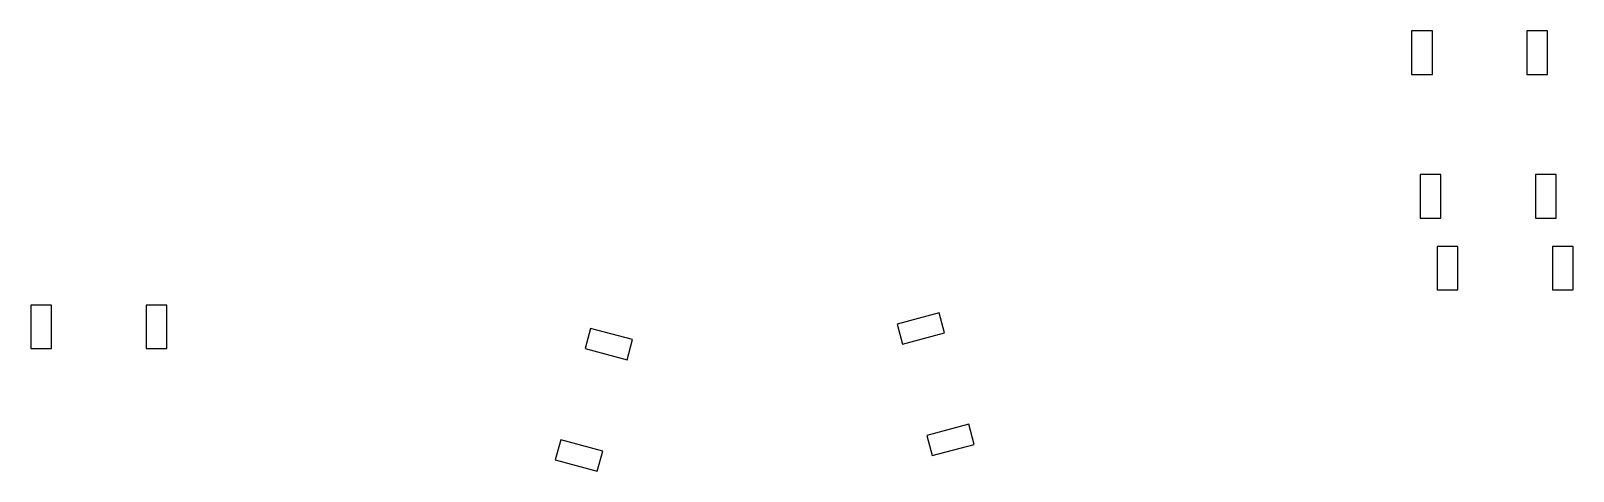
# Model space of a CAD drawing. Header units: millimetres. Extents: x -10 to 398, y -38 to 78.
import ezdxf

# ---------------------------------------------------------------- set-up
doc = ezdxf.new("R2010")
doc.units = ezdxf.units.MM

msp = doc.modelspace()

# ---------------------------------------------------------------- linework, layer by layer
at = {"linetype": 'CONTINUOUS'}
for p, q in [((360.5, 78.25), (355, 78.25)), ((355, 78.25), (355, 66.75)), ((360.5, 66.75), (360.5, 78.25)), ((391, 78.25), (385.5, 78.25)), ((385.5, 78.25), (385.5, 66.75)), ((391, 66.75), (391, 78.25)), ((355, 66.75), (360.5, 66.75)), ((385.5, 66.75), (391, 66.75)), ((362.75, 40.25), (357.25, 40.25)), ((357.25, 40.25), (357.25, 28.75)), ((362.75, 28.75), (362.75, 40.25)), ((393.25, 40.25), (387.75, 40.25)), ((387.75, 40.25), (387.75, 28.75)), ((393.25, 28.75), (393.25, 40.25)), ((357.25, 28.75), (362.75, 28.75)), ((387.75, 28.75), (393.25, 28.75)), ((367.25, 21.25), (361.75, 21.25)), ((361.75, 21.25), (361.75, 9.75)), ((367.25, 9.75), (367.25, 21.25)), ((397.75, 21.25), (392.25, 21.25)), ((392.25, 21.25), (392.25, 9.75)), ((397.75, 9.75), (397.75, 21.25)), ((361.75, 9.75), (367.25, 9.75)), ((392.25, 9.75), (397.75, 9.75)), ((-4.75, 5.75), (-10.25, 5.75)), ((-10.25, 5.75), (-10.25, -5.75)), ((-4.75, -5.75), (-4.75, 5.75)), ((25.75, 5.75), (20.25, 5.75)), ((20.25, 5.75), (20.25, -5.75)), ((25.75, -5.75), (25.75, 5.75)), ((230, 3.67), (218.89, 0.7)), ((218.89, 0.7), (220.31, -4.61)), ((231.42, -1.64), (230, 3.67)), ((137.8, -0.43), (136.38, -5.74)), ((148.91, -3.4), (137.8, -0.43)), ((147.49, -8.71), (148.91, -3.4)), ((220.31, -4.61), (231.42, -1.64)), ((-10.25, -5.75), (-4.75, -5.75)), ((20.25, -5.75), (25.75, -5.75)), ((136.38, -5.74), (147.49, -8.71)), ((237.89, -25.79), (226.78, -28.76)), ((239.31, -31.1), (237.89, -25.79)), ((129.91, -29.89), (128.49, -35.2)), ((141.02, -32.86), (129.91, -29.89)), ((226.78, -28.76), (228.2, -34.07)), ((228.2, -34.07), (239.31, -31.1)), ((128.49, -35.2), (139.6, -38.17)), ((139.6, -38.17), (141.02, -32.86))]:
    msp.add_line(p, q, dxfattribs=at)

doc.saveas('drawing.dxf')
